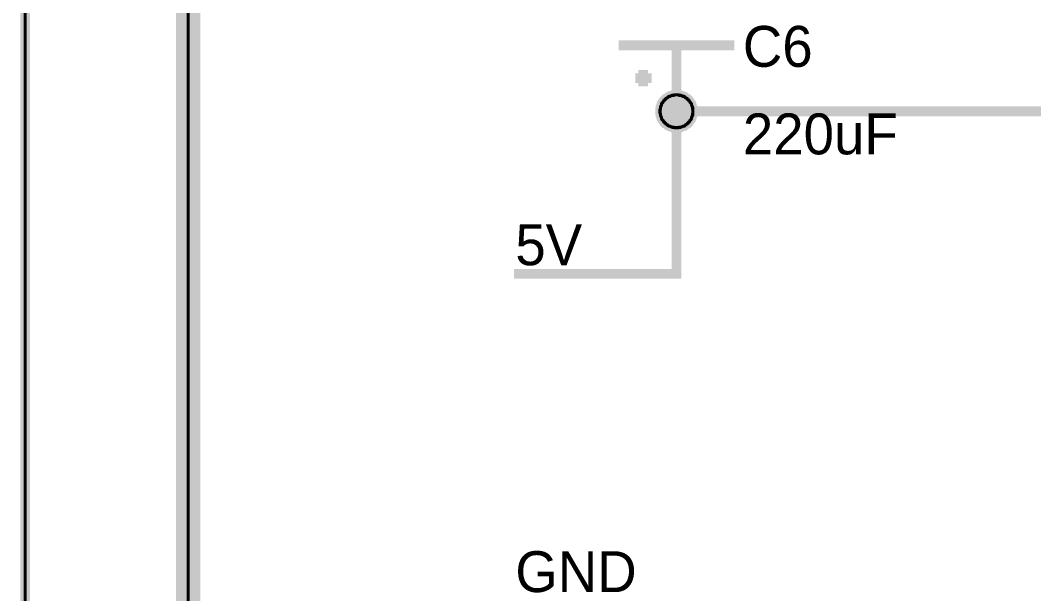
# Model space of a CAD drawing. Header units: millimetres. Extents: x 0 to 13.8, y 0 to 11.8.
# Drawn here: x -0.006 to 1.22, y 4.535 to 5.228 of the extents above; entities that cross this region are included whole.
import ezdxf

# ---------------------------------------------------------------- set-up
doc = ezdxf.new("R2010")
doc.units = ezdxf.units.MM
doc.header["$MEASUREMENT"] = 0
doc.layers.add('Sheet', color=255, linetype='Continuous')

msp = doc.modelspace()

# ---------------------------------------------------------------- linework, layer by layer
at = {"layer": 'Sheet'}
for points, const_width in [([(0, 11.811), (13.7795, 11.811), (13.7795, 0), (0, 0), (0, 11.811)], 0.0118), ([(0, 11.811), (0, 0), (13.7795, 0), (13.7795, 11.811), (0, 11.811), (0, 11.811)], 0.0039), ([(0.1971, 11.6139), (13.5829, 11.6139), (13.5829, 0.1967), (0.1971, 0.1967), (0.1971, 11.6139)], 0.0118), ([(0.1971, 11.6139), (0.1971, 0.1967), (13.5829, 0.1967), (13.5829, 11.6139), (0.1971, 11.6139), (0.1971, 11.6139)], 0.0039)]:
    msp.add_lwpolyline(points, close=True, dxfattribs=dict(at, const_width=const_width))
for points, const_width in [([(9.8425, 6.6926), (9.8425, 5.1179), (9.8425, 2.7556), (7.0869, 2.7556), (0.1971, 2.7556), (0.1971, 6.6926)], 0.0295), ([(1.7718, 5.218), (1.378, 5.218), (1.378, 5.1179), (0.7876, 5.1179), (0.7876, 4.9213), (0.5909, 4.9213)], 0.0118), ([(0.7175, 5.1977), (0.8577, 5.1977)], 0.0118), ([(0.7876, 5.1977), (0.7876, 5.1179)], 0.0118), ([(0.7474, 5.1479), (0.7474, 5.1678)], 0.0118), ([(0.7576, 5.1581), (0.7377, 5.1581)], 0.0118), ([(0.7677, 5.1179), (0.7677, 5.1188), (0.7677, 5.1201), (0.7682, 5.121), (0.7682, 5.1219), (0.7682, 5.1228), (0.7686, 5.1237), (0.7691, 5.125), (0.7695, 5.1259), (0.7695, 5.1268), (0.7699, 5.1276), (0.7704, 5.1281), (0.7713, 5.129), (0.7717, 5.1298), (0.7721, 5.1307), (0.773, 5.1312), (0.7735, 5.132), (0.7743, 5.1325), (0.7748, 5.1334), (0.7757, 5.1338), (0.7766, 5.1342), (0.7774, 5.1351), (0.7779, 5.1356), (0.7788, 5.136), (0.7796, 5.136), (0.7805, 5.1365), (0.7818, 5.1369), (0.7827, 5.1373), (0.7836, 5.1373), (0.7845, 5.1373), (0.7854, 5.1378), (0.7867, 5.1378), (0.7876, 5.1378)], 0.0118), ([(0.7677, 5.1179), (0.7677, 5.1188), (0.7677, 5.1201), (0.7682, 5.121), (0.7682, 5.1219), (0.7682, 5.1228), (0.7686, 5.1237), (0.7691, 5.125), (0.7695, 5.1259), (0.7695, 5.1268), (0.7699, 5.1276), (0.7704, 5.1281), (0.7713, 5.129), (0.7717, 5.1298), (0.7721, 5.1307), (0.773, 5.1312), (0.7735, 5.132), (0.7743, 5.1325), (0.7748, 5.1334), (0.7757, 5.1338), (0.7766, 5.1342), (0.7774, 5.1351), (0.7779, 5.1356), (0.7788, 5.136), (0.7796, 5.136), (0.7805, 5.1365), (0.7818, 5.1369), (0.7827, 5.1373), (0.7836, 5.1373), (0.7845, 5.1373), (0.7854, 5.1378), (0.7867, 5.1378), (0.7876, 5.1378)], 0.0118), ([(0.7677, 5.1179), (0.7677, 5.1188), (0.7677, 5.1201), (0.7682, 5.121), (0.7682, 5.1219), (0.7682, 5.1228), (0.7686, 5.1237), (0.7691, 5.125), (0.7695, 5.1259), (0.7695, 5.1268), (0.7699, 5.1276), (0.7704, 5.1281), (0.7713, 5.129), (0.7717, 5.1298), (0.7721, 5.1307), (0.773, 5.1312), (0.7735, 5.132), (0.7743, 5.1325), (0.7748, 5.1334), (0.7757, 5.1338), (0.7766, 5.1342), (0.7774, 5.1351), (0.7779, 5.1356), (0.7788, 5.136), (0.7796, 5.136), (0.7805, 5.1365), (0.7818, 5.1369), (0.7827, 5.1373), (0.7836, 5.1373), (0.7845, 5.1373), (0.7854, 5.1378), (0.7867, 5.1378), (0.7876, 5.1378)], 0.0118), ([(0.7677, 5.1179), (0.7677, 5.1188), (0.7677, 5.1201), (0.7682, 5.121), (0.7682, 5.1219), (0.7682, 5.1228), (0.7686, 5.1237), (0.7691, 5.125), (0.7695, 5.1259), (0.7695, 5.1268), (0.7699, 5.1276), (0.7704, 5.1281), (0.7713, 5.129), (0.7717, 5.1298), (0.7721, 5.1307), (0.773, 5.1312), (0.7735, 5.132), (0.7743, 5.1325), (0.7748, 5.1334), (0.7757, 5.1338), (0.7766, 5.1342), (0.7774, 5.1351), (0.7779, 5.1356), (0.7788, 5.136), (0.7796, 5.136), (0.7805, 5.1365), (0.7818, 5.1369), (0.7827, 5.1373), (0.7836, 5.1373), (0.7845, 5.1373), (0.7854, 5.1378), (0.7867, 5.1378), (0.7876, 5.1378)], 0.0118), ([(0.7677, 5.1179), (0.7677, 5.1188), (0.7677, 5.1201), (0.7682, 5.121), (0.7682, 5.1219), (0.7682, 5.1228), (0.7686, 5.1237), (0.7691, 5.125), (0.7695, 5.1259), (0.7695, 5.1268), (0.7699, 5.1276), (0.7704, 5.1281), (0.7713, 5.129), (0.7717, 5.1298), (0.7721, 5.1307), (0.773, 5.1312), (0.7735, 5.132), (0.7743, 5.1325), (0.7748, 5.1334), (0.7757, 5.1338), (0.7766, 5.1342), (0.7774, 5.1351), (0.7779, 5.1356), (0.7788, 5.136), (0.7796, 5.136), (0.7805, 5.1365), (0.7818, 5.1369), (0.7827, 5.1373), (0.7836, 5.1373), (0.7845, 5.1373), (0.7854, 5.1378), (0.7867, 5.1378), (0.7876, 5.1378)], 0.0118), ([(0.7677, 5.1179), (0.7677, 5.1188), (0.7677, 5.1201), (0.7682, 5.121), (0.7682, 5.1219), (0.7682, 5.1228), (0.7686, 5.1237), (0.7691, 5.125), (0.7695, 5.1259), (0.7695, 5.1268), (0.7699, 5.1276), (0.7704, 5.1281), (0.7713, 5.129), (0.7717, 5.1298), (0.7721, 5.1307), (0.773, 5.1312), (0.7735, 5.132), (0.7743, 5.1325), (0.7748, 5.1334), (0.7757, 5.1338), (0.7766, 5.1342), (0.7774, 5.1351), (0.7779, 5.1356), (0.7788, 5.136), (0.7796, 5.136), (0.7805, 5.1365), (0.7818, 5.1369), (0.7827, 5.1373), (0.7836, 5.1373), (0.7845, 5.1373), (0.7854, 5.1378), (0.7867, 5.1378), (0.7876, 5.1378)], 0.0039), ([(0.7677, 5.1179), (0.7677, 5.1188), (0.7677, 5.1201), (0.7682, 5.121), (0.7682, 5.1219), (0.7682, 5.1228), (0.7686, 5.1237), (0.7691, 5.125), (0.7695, 5.1259), (0.7695, 5.1268), (0.7699, 5.1276), (0.7704, 5.1281), (0.7713, 5.129), (0.7717, 5.1298), (0.7721, 5.1307), (0.773, 5.1312), (0.7735, 5.132), (0.7743, 5.1325), (0.7748, 5.1334), (0.7757, 5.1338), (0.7766, 5.1342), (0.7774, 5.1351), (0.7779, 5.1356), (0.7788, 5.136), (0.7796, 5.136), (0.7805, 5.1365), (0.7818, 5.1369), (0.7827, 5.1373), (0.7836, 5.1373), (0.7845, 5.1373), (0.7854, 5.1378), (0.7867, 5.1378), (0.7876, 5.1378)], 0.0039), ([(0.7677, 5.1179), (0.7677, 5.1188), (0.7677, 5.1201), (0.7682, 5.121), (0.7682, 5.1219), (0.7682, 5.1228), (0.7686, 5.1237), (0.7691, 5.125), (0.7695, 5.1259), (0.7695, 5.1268), (0.7699, 5.1276), (0.7704, 5.1281), (0.7713, 5.129), (0.7717, 5.1298), (0.7721, 5.1307), (0.773, 5.1312), (0.7735, 5.132), (0.7743, 5.1325), (0.7748, 5.1334), (0.7757, 5.1338), (0.7766, 5.1342), (0.7774, 5.1351), (0.7779, 5.1356), (0.7788, 5.136), (0.7796, 5.136), (0.7805, 5.1365), (0.7818, 5.1369), (0.7827, 5.1373), (0.7836, 5.1373), (0.7845, 5.1373), (0.7854, 5.1378), (0.7867, 5.1378), (0.7876, 5.1378)], 0.0039), ([(0.7677, 5.1179), (0.7677, 5.1188), (0.7677, 5.1201), (0.7682, 5.121), (0.7682, 5.1219), (0.7682, 5.1228), (0.7686, 5.1237), (0.7691, 5.125), (0.7695, 5.1259), (0.7695, 5.1268), (0.7699, 5.1276), (0.7704, 5.1281), (0.7713, 5.129), (0.7717, 5.1298), (0.7721, 5.1307), (0.773, 5.1312), (0.7735, 5.132), (0.7743, 5.1325), (0.7748, 5.1334), (0.7757, 5.1338), (0.7766, 5.1342), (0.7774, 5.1351), (0.7779, 5.1356), (0.7788, 5.136), (0.7796, 5.136), (0.7805, 5.1365), (0.7818, 5.1369), (0.7827, 5.1373), (0.7836, 5.1373), (0.7845, 5.1373), (0.7854, 5.1378), (0.7867, 5.1378), (0.7876, 5.1378)], 0.0039), ([(0.7677, 5.1179), (0.7677, 5.1188), (0.7677, 5.1201), (0.7682, 5.121), (0.7682, 5.1219), (0.7682, 5.1228), (0.7686, 5.1237), (0.7691, 5.125), (0.7695, 5.1259), (0.7695, 5.1268), (0.7699, 5.1276), (0.7704, 5.1281), (0.7713, 5.129), (0.7717, 5.1298), (0.7721, 5.1307), (0.773, 5.1312), (0.7735, 5.132), (0.7743, 5.1325), (0.7748, 5.1334), (0.7757, 5.1338), (0.7766, 5.1342), (0.7774, 5.1351), (0.7779, 5.1356), (0.7788, 5.136), (0.7796, 5.136), (0.7805, 5.1365), (0.7818, 5.1369), (0.7827, 5.1373), (0.7836, 5.1373), (0.7845, 5.1373), (0.7854, 5.1378), (0.7867, 5.1378), (0.7876, 5.1378)], 0.0039), ([(0.7876, 5.1378), (0.7876, 5.1378)], 0.0118), ([(0.7876, 5.1378), (0.7885, 5.1378), (0.7898, 5.1378), (0.7907, 5.1373), (0.7915, 5.1373), (0.7924, 5.1373), (0.7933, 5.1369), (0.7946, 5.1365), (0.7955, 5.136), (0.7964, 5.136), (0.7973, 5.1356), (0.7977, 5.1351), (0.7986, 5.1342), (0.7995, 5.1338), (0.8004, 5.1334), (0.8008, 5.1325), (0.8017, 5.132), (0.8021, 5.1312), (0.803, 5.1307), (0.8035, 5.1298), (0.8039, 5.129), (0.8048, 5.1281), (0.8052, 5.1276), (0.8057, 5.1268), (0.8057, 5.1259), (0.8061, 5.125), (0.8065, 5.1237), (0.807, 5.1228), (0.807, 5.1219), (0.807, 5.121), (0.8074, 5.1201), (0.8074, 5.1188), (0.8074, 5.1179)], 0.0118), ([(0.7876, 5.1378), (0.7876, 5.1378)], 0.0118), ([(0.7876, 5.1378), (0.7885, 5.1378), (0.7898, 5.1378), (0.7907, 5.1373), (0.7915, 5.1373), (0.7924, 5.1373), (0.7933, 5.1369), (0.7946, 5.1365), (0.7955, 5.136), (0.7964, 5.136), (0.7973, 5.1356), (0.7977, 5.1351), (0.7986, 5.1342), (0.7995, 5.1338), (0.8004, 5.1334), (0.8008, 5.1325), (0.8017, 5.132), (0.8021, 5.1312), (0.803, 5.1307), (0.8035, 5.1298), (0.8039, 5.129), (0.8048, 5.1281), (0.8052, 5.1276), (0.8057, 5.1268), (0.8057, 5.1259), (0.8061, 5.125), (0.8065, 5.1237), (0.807, 5.1228), (0.807, 5.1219), (0.807, 5.121), (0.8074, 5.1201), (0.8074, 5.1188), (0.8074, 5.1179)], 0.0118), ([(0.7876, 5.1378), (0.7876, 5.1378)], 0.0118), ([(0.7876, 5.1378), (0.7885, 5.1378), (0.7898, 5.1378), (0.7907, 5.1373), (0.7915, 5.1373), (0.7924, 5.1373), (0.7933, 5.1369), (0.7946, 5.1365), (0.7955, 5.136), (0.7964, 5.136), (0.7973, 5.1356), (0.7977, 5.1351), (0.7986, 5.1342), (0.7995, 5.1338), (0.8004, 5.1334), (0.8008, 5.1325), (0.8017, 5.132), (0.8021, 5.1312), (0.803, 5.1307), (0.8035, 5.1298), (0.8039, 5.129), (0.8048, 5.1281), (0.8052, 5.1276), (0.8057, 5.1268), (0.8057, 5.1259), (0.8061, 5.125), (0.8065, 5.1237), (0.807, 5.1228), (0.807, 5.1219), (0.807, 5.121), (0.8074, 5.1201), (0.8074, 5.1188), (0.8074, 5.1179)], 0.0118), ([(0.7876, 5.1378), (0.7876, 5.1378)], 0.0118), ([(0.7876, 5.1378), (0.7885, 5.1378), (0.7898, 5.1378), (0.7907, 5.1373), (0.7915, 5.1373), (0.7924, 5.1373), (0.7933, 5.1369), (0.7946, 5.1365), (0.7955, 5.136), (0.7964, 5.136), (0.7973, 5.1356), (0.7977, 5.1351), (0.7986, 5.1342), (0.7995, 5.1338), (0.8004, 5.1334), (0.8008, 5.1325), (0.8017, 5.132), (0.8021, 5.1312), (0.803, 5.1307), (0.8035, 5.1298), (0.8039, 5.129), (0.8048, 5.1281), (0.8052, 5.1276), (0.8057, 5.1268), (0.8057, 5.1259), (0.8061, 5.125), (0.8065, 5.1237), (0.807, 5.1228), (0.807, 5.1219), (0.807, 5.121), (0.8074, 5.1201), (0.8074, 5.1188), (0.8074, 5.1179)], 0.0118), ([(0.7876, 5.1378), (0.7876, 5.1378)], 0.0118), ([(0.7876, 5.1378), (0.7885, 5.1378), (0.7898, 5.1378), (0.7907, 5.1373), (0.7915, 5.1373), (0.7924, 5.1373), (0.7933, 5.1369), (0.7946, 5.1365), (0.7955, 5.136), (0.7964, 5.136), (0.7973, 5.1356), (0.7977, 5.1351), (0.7986, 5.1342), (0.7995, 5.1338), (0.8004, 5.1334), (0.8008, 5.1325), (0.8017, 5.132), (0.8021, 5.1312), (0.803, 5.1307), (0.8035, 5.1298), (0.8039, 5.129), (0.8048, 5.1281), (0.8052, 5.1276), (0.8057, 5.1268), (0.8057, 5.1259), (0.8061, 5.125), (0.8065, 5.1237), (0.807, 5.1228), (0.807, 5.1219), (0.807, 5.121), (0.8074, 5.1201), (0.8074, 5.1188), (0.8074, 5.1179)], 0.0118), ([(0.7876, 5.1378), (0.7876, 5.1378)], 0.0039), ([(0.7876, 5.1378), (0.7885, 5.1378), (0.7898, 5.1378), (0.7907, 5.1373), (0.7915, 5.1373), (0.7924, 5.1373), (0.7933, 5.1369), (0.7946, 5.1365), (0.7955, 5.136), (0.7964, 5.136), (0.7973, 5.1356), (0.7977, 5.1351), (0.7986, 5.1342), (0.7995, 5.1338), (0.8004, 5.1334), (0.8008, 5.1325), (0.8017, 5.132), (0.8021, 5.1312), (0.803, 5.1307), (0.8035, 5.1298), (0.8039, 5.129), (0.8048, 5.1281), (0.8052, 5.1276), (0.8057, 5.1268), (0.8057, 5.1259), (0.8061, 5.125), (0.8065, 5.1237), (0.807, 5.1228), (0.807, 5.1219), (0.807, 5.121), (0.8074, 5.1201), (0.8074, 5.1188), (0.8074, 5.1179)], 0.0039), ([(0.7876, 5.1378), (0.7876, 5.1378)], 0.0039), ([(0.7876, 5.1378), (0.7885, 5.1378), (0.7898, 5.1378), (0.7907, 5.1373), (0.7915, 5.1373), (0.7924, 5.1373), (0.7933, 5.1369), (0.7946, 5.1365), (0.7955, 5.136), (0.7964, 5.136), (0.7973, 5.1356), (0.7977, 5.1351), (0.7986, 5.1342), (0.7995, 5.1338), (0.8004, 5.1334), (0.8008, 5.1325), (0.8017, 5.132), (0.8021, 5.1312), (0.803, 5.1307), (0.8035, 5.1298), (0.8039, 5.129), (0.8048, 5.1281), (0.8052, 5.1276), (0.8057, 5.1268), (0.8057, 5.1259), (0.8061, 5.125), (0.8065, 5.1237), (0.807, 5.1228), (0.807, 5.1219), (0.807, 5.121), (0.8074, 5.1201), (0.8074, 5.1188), (0.8074, 5.1179)], 0.0039), ([(0.7876, 5.1378), (0.7876, 5.1378)], 0.0039), ([(0.7876, 5.1378), (0.7885, 5.1378), (0.7898, 5.1378), (0.7907, 5.1373), (0.7915, 5.1373), (0.7924, 5.1373), (0.7933, 5.1369), (0.7946, 5.1365), (0.7955, 5.136), (0.7964, 5.136), (0.7973, 5.1356), (0.7977, 5.1351), (0.7986, 5.1342), (0.7995, 5.1338), (0.8004, 5.1334), (0.8008, 5.1325), (0.8017, 5.132), (0.8021, 5.1312), (0.803, 5.1307), (0.8035, 5.1298), (0.8039, 5.129), (0.8048, 5.1281), (0.8052, 5.1276), (0.8057, 5.1268), (0.8057, 5.1259), (0.8061, 5.125), (0.8065, 5.1237), (0.807, 5.1228), (0.807, 5.1219), (0.807, 5.121), (0.8074, 5.1201), (0.8074, 5.1188), (0.8074, 5.1179)], 0.0039), ([(0.7876, 5.1378), (0.7876, 5.1378)], 0.0039), ([(0.7876, 5.1378), (0.7885, 5.1378), (0.7898, 5.1378), (0.7907, 5.1373), (0.7915, 5.1373), (0.7924, 5.1373), (0.7933, 5.1369), (0.7946, 5.1365), (0.7955, 5.136), (0.7964, 5.136), (0.7973, 5.1356), (0.7977, 5.1351), (0.7986, 5.1342), (0.7995, 5.1338), (0.8004, 5.1334), (0.8008, 5.1325), (0.8017, 5.132), (0.8021, 5.1312), (0.803, 5.1307), (0.8035, 5.1298), (0.8039, 5.129), (0.8048, 5.1281), (0.8052, 5.1276), (0.8057, 5.1268), (0.8057, 5.1259), (0.8061, 5.125), (0.8065, 5.1237), (0.807, 5.1228), (0.807, 5.1219), (0.807, 5.121), (0.8074, 5.1201), (0.8074, 5.1188), (0.8074, 5.1179)], 0.0039), ([(0.7876, 5.1378), (0.7876, 5.1378)], 0.0039), ([(0.7876, 5.1378), (0.7885, 5.1378), (0.7898, 5.1378), (0.7907, 5.1373), (0.7915, 5.1373), (0.7924, 5.1373), (0.7933, 5.1369), (0.7946, 5.1365), (0.7955, 5.136), (0.7964, 5.136), (0.7973, 5.1356), (0.7977, 5.1351), (0.7986, 5.1342), (0.7995, 5.1338), (0.8004, 5.1334), (0.8008, 5.1325), (0.8017, 5.132), (0.8021, 5.1312), (0.803, 5.1307), (0.8035, 5.1298), (0.8039, 5.129), (0.8048, 5.1281), (0.8052, 5.1276), (0.8057, 5.1268), (0.8057, 5.1259), (0.8061, 5.125), (0.8065, 5.1237), (0.807, 5.1228), (0.807, 5.1219), (0.807, 5.121), (0.8074, 5.1201), (0.8074, 5.1188), (0.8074, 5.1179)], 0.0039), ([(0.7876, 5.0981), (0.7867, 5.0981), (0.7854, 5.0981), (0.7845, 5.0985), (0.7836, 5.0985), (0.7827, 5.0985), (0.7818, 5.099), (0.7805, 5.0994), (0.7796, 5.0999), (0.7788, 5.0999), (0.7779, 5.1003), (0.7774, 5.1007), (0.7766, 5.1016), (0.7757, 5.1021), (0.7748, 5.1025), (0.7743, 5.1034), (0.7735, 5.1038), (0.773, 5.1047), (0.7721, 5.1051), (0.7717, 5.106), (0.7713, 5.1069), (0.7704, 5.1078), (0.7699, 5.1082), (0.7695, 5.1091), (0.7695, 5.11), (0.7691, 5.1109), (0.7686, 5.1122), (0.7682, 5.1131), (0.7682, 5.114), (0.7682, 5.1148), (0.7677, 5.1157), (0.7677, 5.1171), (0.7677, 5.1179)], 0.0118), ([(0.7677, 5.1179), (0.7677, 5.1179)], 0.0118), ([(0.7876, 5.0981), (0.7867, 5.0981), (0.7854, 5.0981), (0.7845, 5.0985), (0.7836, 5.0985), (0.7827, 5.0985), (0.7818, 5.099), (0.7805, 5.0994), (0.7796, 5.0999), (0.7788, 5.0999), (0.7779, 5.1003), (0.7774, 5.1007), (0.7766, 5.1016), (0.7757, 5.1021), (0.7748, 5.1025), (0.7743, 5.1034), (0.7735, 5.1038), (0.773, 5.1047), (0.7721, 5.1051), (0.7717, 5.106), (0.7713, 5.1069), (0.7704, 5.1078), (0.7699, 5.1082), (0.7695, 5.1091), (0.7695, 5.11), (0.7691, 5.1109), (0.7686, 5.1122), (0.7682, 5.1131), (0.7682, 5.114), (0.7682, 5.1148), (0.7677, 5.1157), (0.7677, 5.1171), (0.7677, 5.1179)], 0.0118), ([(0.7677, 5.1179), (0.7677, 5.1179)], 0.0118), ([(0.7876, 5.0981), (0.7867, 5.0981), (0.7854, 5.0981), (0.7845, 5.0985), (0.7836, 5.0985), (0.7827, 5.0985), (0.7818, 5.099), (0.7805, 5.0994), (0.7796, 5.0999), (0.7788, 5.0999), (0.7779, 5.1003), (0.7774, 5.1007), (0.7766, 5.1016), (0.7757, 5.1021), (0.7748, 5.1025), (0.7743, 5.1034), (0.7735, 5.1038), (0.773, 5.1047), (0.7721, 5.1051), (0.7717, 5.106), (0.7713, 5.1069), (0.7704, 5.1078), (0.7699, 5.1082), (0.7695, 5.1091), (0.7695, 5.11), (0.7691, 5.1109), (0.7686, 5.1122), (0.7682, 5.1131), (0.7682, 5.114), (0.7682, 5.1148), (0.7677, 5.1157), (0.7677, 5.1171), (0.7677, 5.1179)], 0.0118), ([(0.7677, 5.1179), (0.7677, 5.1179)], 0.0118), ([(0.7876, 5.0981), (0.7867, 5.0981), (0.7854, 5.0981), (0.7845, 5.0985), (0.7836, 5.0985), (0.7827, 5.0985), (0.7818, 5.099), (0.7805, 5.0994), (0.7796, 5.0999), (0.7788, 5.0999), (0.7779, 5.1003), (0.7774, 5.1007), (0.7766, 5.1016), (0.7757, 5.1021), (0.7748, 5.1025), (0.7743, 5.1034), (0.7735, 5.1038), (0.773, 5.1047), (0.7721, 5.1051), (0.7717, 5.106), (0.7713, 5.1069), (0.7704, 5.1078), (0.7699, 5.1082), (0.7695, 5.1091), (0.7695, 5.11), (0.7691, 5.1109), (0.7686, 5.1122), (0.7682, 5.1131), (0.7682, 5.114), (0.7682, 5.1148), (0.7677, 5.1157), (0.7677, 5.1171), (0.7677, 5.1179)], 0.0118), ([(0.7677, 5.1179), (0.7677, 5.1179)], 0.0118), ([(0.7876, 5.0981), (0.7867, 5.0981), (0.7854, 5.0981), (0.7845, 5.0985), (0.7836, 5.0985), (0.7827, 5.0985), (0.7818, 5.099), (0.7805, 5.0994), (0.7796, 5.0999), (0.7788, 5.0999), (0.7779, 5.1003), (0.7774, 5.1007), (0.7766, 5.1016), (0.7757, 5.1021), (0.7748, 5.1025), (0.7743, 5.1034), (0.7735, 5.1038), (0.773, 5.1047), (0.7721, 5.1051), (0.7717, 5.106), (0.7713, 5.1069), (0.7704, 5.1078), (0.7699, 5.1082), (0.7695, 5.1091), (0.7695, 5.11), (0.7691, 5.1109), (0.7686, 5.1122), (0.7682, 5.1131), (0.7682, 5.114), (0.7682, 5.1148), (0.7677, 5.1157), (0.7677, 5.1171), (0.7677, 5.1179)], 0.0118), ([(0.7677, 5.1179), (0.7677, 5.1179)], 0.0118), ([(0.8074, 5.1179), (0.8074, 5.1171), (0.8074, 5.1157), (0.807, 5.1148), (0.807, 5.114), (0.807, 5.1131), (0.8065, 5.1122), (0.8061, 5.1109), (0.8057, 5.11), (0.8057, 5.1091), (0.8052, 5.1082), (0.8048, 5.1078), (0.8039, 5.1069), (0.8035, 5.106), (0.803, 5.1051), (0.8021, 5.1047), (0.8017, 5.1038), (0.8008, 5.1034), (0.8004, 5.1025), (0.7995, 5.1021), (0.7986, 5.1016), (0.7977, 5.1007), (0.7973, 5.1003), (0.7964, 5.0999), (0.7955, 5.0999), (0.7946, 5.0994), (0.7933, 5.099), (0.7924, 5.0985), (0.7915, 5.0985), (0.7907, 5.0985), (0.7898, 5.0981), (0.7885, 5.0981), (0.7876, 5.0981)], 0.0118), ([(0.8074, 5.1179), (0.8074, 5.1171), (0.8074, 5.1157), (0.807, 5.1148), (0.807, 5.114), (0.807, 5.1131), (0.8065, 5.1122), (0.8061, 5.1109), (0.8057, 5.11), (0.8057, 5.1091), (0.8052, 5.1082), (0.8048, 5.1078), (0.8039, 5.1069), (0.8035, 5.106), (0.803, 5.1051), (0.8021, 5.1047), (0.8017, 5.1038), (0.8008, 5.1034), (0.8004, 5.1025), (0.7995, 5.1021), (0.7986, 5.1016), (0.7977, 5.1007), (0.7973, 5.1003), (0.7964, 5.0999), (0.7955, 5.0999), (0.7946, 5.0994), (0.7933, 5.099), (0.7924, 5.0985), (0.7915, 5.0985), (0.7907, 5.0985), (0.7898, 5.0981), (0.7885, 5.0981), (0.7876, 5.0981)], 0.0118), ([(0.8074, 5.1179), (0.8074, 5.1171), (0.8074, 5.1157), (0.807, 5.1148), (0.807, 5.114), (0.807, 5.1131), (0.8065, 5.1122), (0.8061, 5.1109), (0.8057, 5.11), (0.8057, 5.1091), (0.8052, 5.1082), (0.8048, 5.1078), (0.8039, 5.1069), (0.8035, 5.106), (0.803, 5.1051), (0.8021, 5.1047), (0.8017, 5.1038), (0.8008, 5.1034), (0.8004, 5.1025), (0.7995, 5.1021), (0.7986, 5.1016), (0.7977, 5.1007), (0.7973, 5.1003), (0.7964, 5.0999), (0.7955, 5.0999), (0.7946, 5.0994), (0.7933, 5.099), (0.7924, 5.0985), (0.7915, 5.0985), (0.7907, 5.0985), (0.7898, 5.0981), (0.7885, 5.0981), (0.7876, 5.0981)], 0.0118), ([(0.8074, 5.1179), (0.8074, 5.1171), (0.8074, 5.1157), (0.807, 5.1148), (0.807, 5.114), (0.807, 5.1131), (0.8065, 5.1122), (0.8061, 5.1109), (0.8057, 5.11), (0.8057, 5.1091), (0.8052, 5.1082), (0.8048, 5.1078), (0.8039, 5.1069), (0.8035, 5.106), (0.803, 5.1051), (0.8021, 5.1047), (0.8017, 5.1038), (0.8008, 5.1034), (0.8004, 5.1025), (0.7995, 5.1021), (0.7986, 5.1016), (0.7977, 5.1007), (0.7973, 5.1003), (0.7964, 5.0999), (0.7955, 5.0999), (0.7946, 5.0994), (0.7933, 5.099), (0.7924, 5.0985), (0.7915, 5.0985), (0.7907, 5.0985), (0.7898, 5.0981), (0.7885, 5.0981), (0.7876, 5.0981)], 0.0118), ([(0.8074, 5.1179), (0.8074, 5.1171), (0.8074, 5.1157), (0.807, 5.1148), (0.807, 5.114), (0.807, 5.1131), (0.8065, 5.1122), (0.8061, 5.1109), (0.8057, 5.11), (0.8057, 5.1091), (0.8052, 5.1082), (0.8048, 5.1078), (0.8039, 5.1069), (0.8035, 5.106), (0.803, 5.1051), (0.8021, 5.1047), (0.8017, 5.1038), (0.8008, 5.1034), (0.8004, 5.1025), (0.7995, 5.1021), (0.7986, 5.1016), (0.7977, 5.1007), (0.7973, 5.1003), (0.7964, 5.0999), (0.7955, 5.0999), (0.7946, 5.0994), (0.7933, 5.099), (0.7924, 5.0985), (0.7915, 5.0985), (0.7907, 5.0985), (0.7898, 5.0981), (0.7885, 5.0981), (0.7876, 5.0981)], 0.0118), ([(0.8074, 5.1179), (0.8074, 5.1179), (0.8074, 5.1179), (0.8074, 5.1179), (0.8074, 5.1179), (0.8074, 5.1179), (0.8074, 5.1179), (0.8074, 5.1179), (0.8074, 5.1179), (0.8074, 5.1179), (0.8074, 5.1179), (0.8074, 5.1179), (0.8074, 5.1179), (0.8074, 5.1179), (0.8074, 5.1179), (0.8074, 5.1179), (0.8074, 5.1179), (0.8074, 5.1179), (0.8074, 5.1179), (0.8074, 5.1179), (0.8074, 5.1179), (0.8074, 5.1179), (0.8074, 5.1179), (0.8074, 5.1179), (0.8074, 5.1179), (0.8074, 5.1179), (0.8074, 5.1179), (0.8074, 5.1179), (0.8074, 5.1179), (0.8074, 5.1179), (0.8074, 5.1179), (0.8074, 5.1179), (0.8074, 5.1179)], 0.0118), ([(0.8074, 5.1179), (0.8074, 5.1179)], 0.0118), ([(0.8074, 5.1179), (0.8074, 5.1179), (0.8074, 5.1179), (0.8074, 5.1179), (0.8074, 5.1179), (0.8074, 5.1179), (0.8074, 5.1179), (0.8074, 5.1179), (0.8074, 5.1179), (0.8074, 5.1179), (0.8074, 5.1179), (0.8074, 5.1179), (0.8074, 5.1179), (0.8074, 5.1179), (0.8074, 5.1179), (0.8074, 5.1179), (0.8074, 5.1179), (0.8074, 5.1179), (0.8074, 5.1179), (0.8074, 5.1179), (0.8074, 5.1179), (0.8074, 5.1179), (0.8074, 5.1179), (0.8074, 5.1179), (0.8074, 5.1179), (0.8074, 5.1179), (0.8074, 5.1179), (0.8074, 5.1179), (0.8074, 5.1179), (0.8074, 5.1179), (0.8074, 5.1179), (0.8074, 5.1179), (0.8074, 5.1179)], 0.0118), ([(0.8074, 5.1179), (0.8074, 5.1179)], 0.0118), ([(0.8074, 5.1179), (0.8074, 5.1179), (0.8074, 5.1179), (0.8074, 5.1179), (0.8074, 5.1179), (0.8074, 5.1179), (0.8074, 5.1179), (0.8074, 5.1179), (0.8074, 5.1179), (0.8074, 5.1179), (0.8074, 5.1179), (0.8074, 5.1179), (0.8074, 5.1179), (0.8074, 5.1179), (0.8074, 5.1179), (0.8074, 5.1179), (0.8074, 5.1179), (0.8074, 5.1179), (0.8074, 5.1179), (0.8074, 5.1179), (0.8074, 5.1179), (0.8074, 5.1179), (0.8074, 5.1179), (0.8074, 5.1179), (0.8074, 5.1179), (0.8074, 5.1179), (0.8074, 5.1179), (0.8074, 5.1179), (0.8074, 5.1179), (0.8074, 5.1179), (0.8074, 5.1179), (0.8074, 5.1179), (0.8074, 5.1179)], 0.0118), ([(0.8074, 5.1179), (0.8074, 5.1179)], 0.0118), ([(0.8074, 5.1179), (0.8074, 5.1179), (0.8074, 5.1179), (0.8074, 5.1179), (0.8074, 5.1179), (0.8074, 5.1179), (0.8074, 5.1179), (0.8074, 5.1179), (0.8074, 5.1179), (0.8074, 5.1179), (0.8074, 5.1179), (0.8074, 5.1179), (0.8074, 5.1179), (0.8074, 5.1179), (0.8074, 5.1179), (0.8074, 5.1179), (0.8074, 5.1179), (0.8074, 5.1179), (0.8074, 5.1179), (0.8074, 5.1179), (0.8074, 5.1179), (0.8074, 5.1179), (0.8074, 5.1179), (0.8074, 5.1179), (0.8074, 5.1179), (0.8074, 5.1179), (0.8074, 5.1179), (0.8074, 5.1179), (0.8074, 5.1179), (0.8074, 5.1179), (0.8074, 5.1179), (0.8074, 5.1179), (0.8074, 5.1179)], 0.0118), ([(0.8074, 5.1179), (0.8074, 5.1179)], 0.0118), ([(0.8074, 5.1179), (0.8074, 5.1179), (0.8074, 5.1179), (0.8074, 5.1179), (0.8074, 5.1179), (0.8074, 5.1179), (0.8074, 5.1179), (0.8074, 5.1179), (0.8074, 5.1179), (0.8074, 5.1179), (0.8074, 5.1179), (0.8074, 5.1179), (0.8074, 5.1179), (0.8074, 5.1179), (0.8074, 5.1179), (0.8074, 5.1179), (0.8074, 5.1179), (0.8074, 5.1179), (0.8074, 5.1179), (0.8074, 5.1179), (0.8074, 5.1179), (0.8074, 5.1179), (0.8074, 5.1179), (0.8074, 5.1179), (0.8074, 5.1179), (0.8074, 5.1179), (0.8074, 5.1179), (0.8074, 5.1179), (0.8074, 5.1179), (0.8074, 5.1179), (0.8074, 5.1179), (0.8074, 5.1179), (0.8074, 5.1179)], 0.0118), ([(0.8074, 5.1179), (0.8074, 5.1179)], 0.0118), ([(0.7876, 5.0981), (0.7867, 5.0981), (0.7854, 5.0981), (0.7845, 5.0985), (0.7836, 5.0985), (0.7827, 5.0985), (0.7818, 5.099), (0.7805, 5.0994), (0.7796, 5.0999), (0.7788, 5.0999), (0.7779, 5.1003), (0.7774, 5.1007), (0.7766, 5.1016), (0.7757, 5.1021), (0.7748, 5.1025), (0.7743, 5.1034), (0.7735, 5.1038), (0.773, 5.1047), (0.7721, 5.1051), (0.7717, 5.106), (0.7713, 5.1069), (0.7704, 5.1078), (0.7699, 5.1082), (0.7695, 5.1091), (0.7695, 5.11), (0.7691, 5.1109), (0.7686, 5.1122), (0.7682, 5.1131), (0.7682, 5.114), (0.7682, 5.1148), (0.7677, 5.1157), (0.7677, 5.1171), (0.7677, 5.1179)], 0.0039), ([(0.7677, 5.1179), (0.7677, 5.1179)], 0.0039), ([(0.7876, 5.0981), (0.7867, 5.0981), (0.7854, 5.0981), (0.7845, 5.0985), (0.7836, 5.0985), (0.7827, 5.0985), (0.7818, 5.099), (0.7805, 5.0994), (0.7796, 5.0999), (0.7788, 5.0999), (0.7779, 5.1003), (0.7774, 5.1007), (0.7766, 5.1016), (0.7757, 5.1021), (0.7748, 5.1025), (0.7743, 5.1034), (0.7735, 5.1038), (0.773, 5.1047), (0.7721, 5.1051), (0.7717, 5.106), (0.7713, 5.1069), (0.7704, 5.1078), (0.7699, 5.1082), (0.7695, 5.1091), (0.7695, 5.11), (0.7691, 5.1109), (0.7686, 5.1122), (0.7682, 5.1131), (0.7682, 5.114), (0.7682, 5.1148), (0.7677, 5.1157), (0.7677, 5.1171), (0.7677, 5.1179)], 0.0039), ([(0.7677, 5.1179), (0.7677, 5.1179)], 0.0039), ([(0.7876, 5.0981), (0.7867, 5.0981), (0.7854, 5.0981), (0.7845, 5.0985), (0.7836, 5.0985), (0.7827, 5.0985), (0.7818, 5.099), (0.7805, 5.0994), (0.7796, 5.0999), (0.7788, 5.0999), (0.7779, 5.1003), (0.7774, 5.1007), (0.7766, 5.1016), (0.7757, 5.1021), (0.7748, 5.1025), (0.7743, 5.1034), (0.7735, 5.1038), (0.773, 5.1047), (0.7721, 5.1051), (0.7717, 5.106), (0.7713, 5.1069), (0.7704, 5.1078), (0.7699, 5.1082), (0.7695, 5.1091), (0.7695, 5.11), (0.7691, 5.1109), (0.7686, 5.1122), (0.7682, 5.1131), (0.7682, 5.114), (0.7682, 5.1148), (0.7677, 5.1157), (0.7677, 5.1171), (0.7677, 5.1179)], 0.0039), ([(0.7677, 5.1179), (0.7677, 5.1179)], 0.0039), ([(0.7876, 5.0981), (0.7867, 5.0981), (0.7854, 5.0981), (0.7845, 5.0985), (0.7836, 5.0985), (0.7827, 5.0985), (0.7818, 5.099), (0.7805, 5.0994), (0.7796, 5.0999), (0.7788, 5.0999), (0.7779, 5.1003), (0.7774, 5.1007), (0.7766, 5.1016), (0.7757, 5.1021), (0.7748, 5.1025), (0.7743, 5.1034), (0.7735, 5.1038), (0.773, 5.1047), (0.7721, 5.1051), (0.7717, 5.106), (0.7713, 5.1069), (0.7704, 5.1078), (0.7699, 5.1082), (0.7695, 5.1091), (0.7695, 5.11), (0.7691, 5.1109), (0.7686, 5.1122), (0.7682, 5.1131), (0.7682, 5.114), (0.7682, 5.1148), (0.7677, 5.1157), (0.7677, 5.1171), (0.7677, 5.1179)], 0.0039), ([(0.7677, 5.1179), (0.7677, 5.1179)], 0.0039), ([(0.7876, 5.0981), (0.7867, 5.0981), (0.7854, 5.0981), (0.7845, 5.0985), (0.7836, 5.0985), (0.7827, 5.0985), (0.7818, 5.099), (0.7805, 5.0994), (0.7796, 5.0999), (0.7788, 5.0999), (0.7779, 5.1003), (0.7774, 5.1007), (0.7766, 5.1016), (0.7757, 5.1021), (0.7748, 5.1025), (0.7743, 5.1034), (0.7735, 5.1038), (0.773, 5.1047), (0.7721, 5.1051), (0.7717, 5.106), (0.7713, 5.1069), (0.7704, 5.1078), (0.7699, 5.1082), (0.7695, 5.1091), (0.7695, 5.11), (0.7691, 5.1109), (0.7686, 5.1122), (0.7682, 5.1131), (0.7682, 5.114), (0.7682, 5.1148), (0.7677, 5.1157), (0.7677, 5.1171), (0.7677, 5.1179)], 0.0039), ([(0.7677, 5.1179), (0.7677, 5.1179)], 0.0039), ([(0.8074, 5.1179), (0.8074, 5.1171), (0.8074, 5.1157), (0.807, 5.1148), (0.807, 5.114), (0.807, 5.1131), (0.8065, 5.1122), (0.8061, 5.1109), (0.8057, 5.11), (0.8057, 5.1091), (0.8052, 5.1082), (0.8048, 5.1078), (0.8039, 5.1069), (0.8035, 5.106), (0.803, 5.1051), (0.8021, 5.1047), (0.8017, 5.1038), (0.8008, 5.1034), (0.8004, 5.1025), (0.7995, 5.1021), (0.7986, 5.1016), (0.7977, 5.1007), (0.7973, 5.1003), (0.7964, 5.0999), (0.7955, 5.0999), (0.7946, 5.0994), (0.7933, 5.099), (0.7924, 5.0985), (0.7915, 5.0985), (0.7907, 5.0985), (0.7898, 5.0981), (0.7885, 5.0981), (0.7876, 5.0981)], 0.0039), ([(0.8074, 5.1179), (0.8074, 5.1171), (0.8074, 5.1157), (0.807, 5.1148), (0.807, 5.114), (0.807, 5.1131), (0.8065, 5.1122), (0.8061, 5.1109), (0.8057, 5.11), (0.8057, 5.1091), (0.8052, 5.1082), (0.8048, 5.1078), (0.8039, 5.1069), (0.8035, 5.106), (0.803, 5.1051), (0.8021, 5.1047), (0.8017, 5.1038), (0.8008, 5.1034), (0.8004, 5.1025), (0.7995, 5.1021), (0.7986, 5.1016), (0.7977, 5.1007), (0.7973, 5.1003), (0.7964, 5.0999), (0.7955, 5.0999), (0.7946, 5.0994), (0.7933, 5.099), (0.7924, 5.0985), (0.7915, 5.0985), (0.7907, 5.0985), (0.7898, 5.0981), (0.7885, 5.0981), (0.7876, 5.0981)], 0.0039), ([(0.8074, 5.1179), (0.8074, 5.1171), (0.8074, 5.1157), (0.807, 5.1148), (0.807, 5.114), (0.807, 5.1131), (0.8065, 5.1122), (0.8061, 5.1109), (0.8057, 5.11), (0.8057, 5.1091), (0.8052, 5.1082), (0.8048, 5.1078), (0.8039, 5.1069), (0.8035, 5.106), (0.803, 5.1051), (0.8021, 5.1047), (0.8017, 5.1038), (0.8008, 5.1034), (0.8004, 5.1025), (0.7995, 5.1021), (0.7986, 5.1016), (0.7977, 5.1007), (0.7973, 5.1003), (0.7964, 5.0999), (0.7955, 5.0999), (0.7946, 5.0994), (0.7933, 5.099), (0.7924, 5.0985), (0.7915, 5.0985), (0.7907, 5.0985), (0.7898, 5.0981), (0.7885, 5.0981), (0.7876, 5.0981)], 0.0039), ([(0.8074, 5.1179), (0.8074, 5.1171), (0.8074, 5.1157), (0.807, 5.1148), (0.807, 5.114), (0.807, 5.1131), (0.8065, 5.1122), (0.8061, 5.1109), (0.8057, 5.11), (0.8057, 5.1091), (0.8052, 5.1082), (0.8048, 5.1078), (0.8039, 5.1069), (0.8035, 5.106), (0.803, 5.1051), (0.8021, 5.1047), (0.8017, 5.1038), (0.8008, 5.1034), (0.8004, 5.1025), (0.7995, 5.1021), (0.7986, 5.1016), (0.7977, 5.1007), (0.7973, 5.1003), (0.7964, 5.0999), (0.7955, 5.0999), (0.7946, 5.0994), (0.7933, 5.099), (0.7924, 5.0985), (0.7915, 5.0985), (0.7907, 5.0985), (0.7898, 5.0981), (0.7885, 5.0981), (0.7876, 5.0981)], 0.0039), ([(0.8074, 5.1179), (0.8074, 5.1171), (0.8074, 5.1157), (0.807, 5.1148), (0.807, 5.114), (0.807, 5.1131), (0.8065, 5.1122), (0.8061, 5.1109), (0.8057, 5.11), (0.8057, 5.1091), (0.8052, 5.1082), (0.8048, 5.1078), (0.8039, 5.1069), (0.8035, 5.106), (0.803, 5.1051), (0.8021, 5.1047), (0.8017, 5.1038), (0.8008, 5.1034), (0.8004, 5.1025), (0.7995, 5.1021), (0.7986, 5.1016), (0.7977, 5.1007), (0.7973, 5.1003), (0.7964, 5.0999), (0.7955, 5.0999), (0.7946, 5.0994), (0.7933, 5.099), (0.7924, 5.0985), (0.7915, 5.0985), (0.7907, 5.0985), (0.7898, 5.0981), (0.7885, 5.0981), (0.7876, 5.0981)], 0.0039), ([(0.8074, 5.1179), (0.8074, 5.1179), (0.8074, 5.1179), (0.8074, 5.1179), (0.8074, 5.1179), (0.8074, 5.1179), (0.8074, 5.1179), (0.8074, 5.1179), (0.8074, 5.1179), (0.8074, 5.1179), (0.8074, 5.1179), (0.8074, 5.1179), (0.8074, 5.1179), (0.8074, 5.1179), (0.8074, 5.1179), (0.8074, 5.1179), (0.8074, 5.1179), (0.8074, 5.1179), (0.8074, 5.1179), (0.8074, 5.1179), (0.8074, 5.1179), (0.8074, 5.1179), (0.8074, 5.1179), (0.8074, 5.1179), (0.8074, 5.1179), (0.8074, 5.1179), (0.8074, 5.1179), (0.8074, 5.1179), (0.8074, 5.1179), (0.8074, 5.1179), (0.8074, 5.1179), (0.8074, 5.1179), (0.8074, 5.1179)], 0.0039), ([(0.8074, 5.1179), (0.8074, 5.1179)], 0.0039), ([(0.8074, 5.1179), (0.8074, 5.1179), (0.8074, 5.1179), (0.8074, 5.1179), (0.8074, 5.1179), (0.8074, 5.1179), (0.8074, 5.1179), (0.8074, 5.1179), (0.8074, 5.1179), (0.8074, 5.1179), (0.8074, 5.1179), (0.8074, 5.1179), (0.8074, 5.1179), (0.8074, 5.1179), (0.8074, 5.1179), (0.8074, 5.1179), (0.8074, 5.1179), (0.8074, 5.1179), (0.8074, 5.1179), (0.8074, 5.1179), (0.8074, 5.1179), (0.8074, 5.1179), (0.8074, 5.1179), (0.8074, 5.1179), (0.8074, 5.1179), (0.8074, 5.1179), (0.8074, 5.1179), (0.8074, 5.1179), (0.8074, 5.1179), (0.8074, 5.1179), (0.8074, 5.1179), (0.8074, 5.1179), (0.8074, 5.1179)], 0.0039), ([(0.8074, 5.1179), (0.8074, 5.1179)], 0.0039), ([(0.8074, 5.1179), (0.8074, 5.1179), (0.8074, 5.1179), (0.8074, 5.1179), (0.8074, 5.1179), (0.8074, 5.1179), (0.8074, 5.1179), (0.8074, 5.1179), (0.8074, 5.1179), (0.8074, 5.1179), (0.8074, 5.1179), (0.8074, 5.1179), (0.8074, 5.1179), (0.8074, 5.1179), (0.8074, 5.1179), (0.8074, 5.1179), (0.8074, 5.1179), (0.8074, 5.1179), (0.8074, 5.1179), (0.8074, 5.1179), (0.8074, 5.1179), (0.8074, 5.1179), (0.8074, 5.1179), (0.8074, 5.1179), (0.8074, 5.1179), (0.8074, 5.1179), (0.8074, 5.1179), (0.8074, 5.1179), (0.8074, 5.1179), (0.8074, 5.1179), (0.8074, 5.1179), (0.8074, 5.1179), (0.8074, 5.1179)], 0.0039), ([(0.8074, 5.1179), (0.8074, 5.1179)], 0.0039), ([(0.8074, 5.1179), (0.8074, 5.1179), (0.8074, 5.1179), (0.8074, 5.1179), (0.8074, 5.1179), (0.8074, 5.1179), (0.8074, 5.1179), (0.8074, 5.1179), (0.8074, 5.1179), (0.8074, 5.1179), (0.8074, 5.1179), (0.8074, 5.1179), (0.8074, 5.1179), (0.8074, 5.1179), (0.8074, 5.1179), (0.8074, 5.1179), (0.8074, 5.1179), (0.8074, 5.1179), (0.8074, 5.1179), (0.8074, 5.1179), (0.8074, 5.1179), (0.8074, 5.1179), (0.8074, 5.1179), (0.8074, 5.1179), (0.8074, 5.1179), (0.8074, 5.1179), (0.8074, 5.1179), (0.8074, 5.1179), (0.8074, 5.1179), (0.8074, 5.1179), (0.8074, 5.1179), (0.8074, 5.1179), (0.8074, 5.1179)], 0.0039), ([(0.8074, 5.1179), (0.8074, 5.1179)], 0.0039), ([(0.8074, 5.1179), (0.8074, 5.1179), (0.8074, 5.1179), (0.8074, 5.1179), (0.8074, 5.1179), (0.8074, 5.1179), (0.8074, 5.1179), (0.8074, 5.1179), (0.8074, 5.1179), (0.8074, 5.1179), (0.8074, 5.1179), (0.8074, 5.1179), (0.8074, 5.1179), (0.8074, 5.1179), (0.8074, 5.1179), (0.8074, 5.1179), (0.8074, 5.1179), (0.8074, 5.1179), (0.8074, 5.1179), (0.8074, 5.1179), (0.8074, 5.1179), (0.8074, 5.1179), (0.8074, 5.1179), (0.8074, 5.1179), (0.8074, 5.1179), (0.8074, 5.1179), (0.8074, 5.1179), (0.8074, 5.1179), (0.8074, 5.1179), (0.8074, 5.1179), (0.8074, 5.1179), (0.8074, 5.1179), (0.8074, 5.1179)], 0.0039), ([(0.8074, 5.1179), (0.8074, 5.1179)], 0.0039)]:
    msp.add_lwpolyline(points, dxfattribs=dict(at, const_width=const_width))
at = {"layer": 'Sheet', "const_width": 0.02}
msp.add_lwpolyline([(0.7774, 5.1181, 1), (0.7974, 5.1181, 1)], format="xyb", close=True, dxfattribs=at)

# ---------------------------------------------------------------- texts
at = {"layer": 'Sheet'}
for s, p in [('C6', (0.8678, 5.1717)), ('220uF', (0.8678, 5.0659)), ('5V', (0.5927, 4.9318)), ('GND', (0.5927, 4.5367))]:
    msp.add_text(s, height=0.04939, dxfattribs=at).set_placement(p)

doc.saveas('drawing.dxf')
